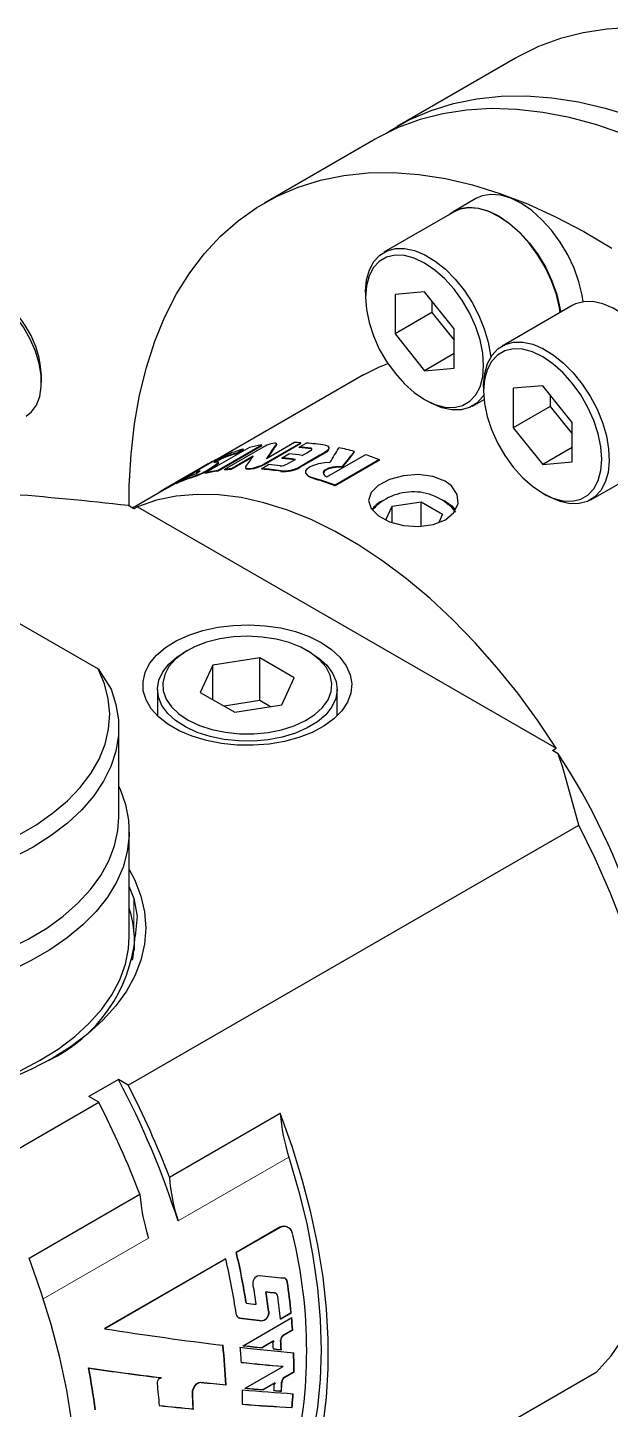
# Model space of a CAD drawing. Header units: millimetres. Extents: x 9.1 to 20.5, y 2.2 to 17.5.
# Drawn here: x 17.459 to 18.854, y 14.155 to 17.463 of the extents above; entities that cross this region are included whole.
import ezdxf

# ---------------------------------------------------------------- set-up
doc = ezdxf.new("R2010")
doc.units = ezdxf.units.MM
doc.linetypes.add('PHANTOM', pattern=[1.27, 0.635, -0.127, 0.127, -0.127, 0.127, -0.127])

msp = doc.modelspace()

# ---------------------------------------------------------------- linework, layer by layer
at = {"color": 7, "linetype": 'Continuous', "lineweight": 25}
for p, q in [((18.6265, 17.3901), (18.3437, 17.2268)), ((18.2907, 17.1962), (18.0255, 17.0431)), ((18.5319, 17.0539), (18.4788, 17.0233)), ((18.4795, 17.0222), (18.3115, 16.9253)), ((18.2675, 16.828), (18.2675, 16.8178)), ((18.4089, 16.8304), (18.3382, 16.8241)), ((18.3382, 16.8241), (18.3382, 16.7298)), ((18.4796, 16.7424), (18.4089, 16.8304)), ((18.4266, 16.8084), (18.4266, 16.7808)), ((18.4266, 16.7808), (18.3382, 16.7298)), ((18.4266, 16.7808), (18.4796, 16.7148)), ((18.7623, 16.7977), (18.5944, 16.7007)), ((18.4796, 16.6482), (18.4796, 16.7424)), ((18.3382, 16.7298), (18.4089, 16.6418)), ((18.4796, 16.6827), (18.4089, 16.6418)), ((18.4089, 16.6418), (18.4796, 16.6482)), ((17.4919, 16.6133), (17.4919, 16.6297)), ((18.263, 16.6317), (17.9079, 16.4268)), ((18.5506, 16.5834), (18.5479, 16.5793)), ((18.5504, 16.6034), (18.5504, 16.5932)), ((18.6918, 16.6059), (18.6211, 16.5996)), ((18.6211, 16.5996), (18.6211, 16.5053)), ((18.7625, 16.5179), (18.6918, 16.6059)), ((18.7095, 16.5839), (18.7095, 16.5563)), ((18.4089, 16.5728), (18.4177, 16.5677)), ((18.524, 16.5572), (18.5514, 16.573)), ((18.7095, 16.5563), (18.6211, 16.5053)), ((18.7095, 16.5563), (18.7625, 16.4903)), ((18.7625, 16.4236), (18.7625, 16.5179)), ((18.6211, 16.5053), (18.6918, 16.4173)), ((17.9903, 16.4582), (17.8842, 16.3969)), ((17.913, 16.4028), (18.0191, 16.464)), ((17.9136, 16.4014), (18.0197, 16.4626)), ((18.0244, 16.4595), (17.9305, 16.4053)), ((17.9587, 16.4447), (17.9751, 16.4542)), ((17.9593, 16.4433), (17.9587, 16.4447)), ((17.9593, 16.4433), (17.9758, 16.4528)), ((17.9758, 16.4528), (17.9751, 16.4542)), ((18.0197, 16.4626), (18.0191, 16.464)), ((18.0249, 16.4185), (18.1128, 16.4693)), ((18.0253, 16.4172), (18.1132, 16.4679)), ((18.0975, 16.4697), (18.0304, 16.431)), ((18.0544, 16.468), (18.0543, 16.4683)), ((18.0548, 16.4669), (18.0546, 16.4674)), ((18.1088, 16.4591), (18.1253, 16.4686)), ((18.1092, 16.4577), (18.1088, 16.4591)), ((18.1132, 16.4679), (18.1128, 16.4693)), ((18.241, 16.447), (18.2408, 16.4483)), ((18.7625, 16.4581), (18.6918, 16.4173)), ((17.891, 16.4187), (17.7849, 16.3575)), ((17.9031, 16.4254), (17.7971, 16.3642)), ((17.9055, 16.4224), (17.9057, 16.4219)), ((17.9157, 16.4233), (17.9147, 16.4233)), ((17.945, 16.4068), (17.999, 16.4379)), ((17.9456, 16.4054), (17.9968, 16.435)), ((18.0192, 16.4073), (18.0356, 16.4168)), ((18.068, 16.4329), (18.0844, 16.4424)), ((18.0684, 16.4315), (18.068, 16.4329)), ((18.0795, 16.4179), (18.0996, 16.4295)), ((18.1753, 16.3876), (18.267, 16.4405)), ((18.3011, 16.4288), (18.195, 16.3675)), ((18.3013, 16.4274), (18.1952, 16.3662)), ((18.2113, 16.41), (18.2111, 16.4114)), ((18.3013, 16.4274), (18.3011, 16.4288)), ((18.6918, 16.4173), (18.7625, 16.4236)), ((18.8069, 16.3327), (18.9748, 16.4296)), ((17.8304, 16.3821), (17.814, 16.3726)), ((17.8616, 16.3997), (17.8333, 16.3834)), ((17.8714, 16.4018), (17.8719, 16.4017)), ((17.8848, 16.3956), (17.8842, 16.3969)), ((17.9136, 16.4014), (17.913, 16.4028)), ((17.931, 16.4039), (17.9305, 16.4053)), ((17.9456, 16.4054), (17.945, 16.4068)), ((18.0196, 16.406), (18.0192, 16.4073)), ((17.7857, 16.3562), (17.7103, 16.3127)), ((17.7735, 16.3492), (17.7729, 16.3503)), ((17.7978, 16.3629), (17.7971, 16.3642)), ((17.8141, 16.3723), (17.7978, 16.3629)), ((17.8147, 16.3713), (17.814, 16.3726)), ((18.1952, 16.3662), (18.195, 16.3675)), ((18.6918, 16.3483), (18.7006, 16.3432)), ((17.7135, 16.3109), (17.7, 16.3187)), ((17.7223, 16.316), (17.7135, 16.3109)), ((17.7223, 16.316), (18.7243, 15.7376)), ((18.3082, 16.3305), (18.3064, 16.3295)), ((18.3164, 16.2848), (18.3314, 16.3171)), ((18.3314, 16.3171), (18.4011, 16.3279)), ((18.3314, 16.2785), (18.3314, 16.3171)), ((18.4011, 16.3279), (18.4521, 16.2984)), ((18.4011, 16.2695), (18.4011, 16.3279)), ((18.4584, 16.3295), (18.4567, 16.3305)), ((18.4521, 16.2984), (18.4429, 16.2787)), ((17.241, 16.1511), (17.6281, 15.9276)), ((17.8415, 15.9717), (17.8326, 15.9666)), ((18.0148, 15.954), (17.9023, 15.9366)), ((18.0972, 15.9064), (18.0148, 15.954)), ((18.0148, 15.8519), (18.0148, 15.954)), ((18.1367, 15.9666), (18.1279, 15.9717)), ((17.6281, 15.9276), (17.6585, 15.8794)), ((17.9023, 15.9366), (17.8721, 15.8716)), ((17.9023, 15.8542), (17.9023, 15.9366)), ((18.067, 15.8415), (18.0972, 15.9064)), ((17.7697, 15.8788), (17.7697, 15.8154)), ((17.8721, 15.8716), (17.9545, 15.8241)), ((18.0148, 15.8519), (17.9292, 15.8387)), ((18.0401, 15.8373), (18.0148, 15.8519)), ((18.1997, 15.8154), (18.1997, 15.8788)), ((17.9545, 15.8241), (18.067, 15.8415)), ((17.677, 15.5727), (17.677, 15.7871)), ((18.7155, 15.7325), (18.7243, 15.7376)), ((18.729, 15.7247), (18.7155, 15.7325)), ((17.6998, 14.9309), (18.7781, 15.5534)), ((17.702, 15.2869), (17.702, 15.5374)), ((17.702, 15.4062), (17.7131, 15.3784)), ((17.7145, 15.2546), (17.7145, 15.2767)), ((17.6764, 14.9444), (17.6057, 14.9036)), ((17.6998, 14.9309), (17.6764, 14.9444)), ((17.3821, 14.7475), (17.6291, 14.8901)), ((17.6291, 14.8901), (17.6057, 14.9036)), ((17.7982, 14.7108), (18.0634, 14.8639)), ((17.4623, 14.5169), (17.7275, 14.67)), ((18.0627, 14.5909), (17.9582, 14.5306)), ((18.0635, 14.5905), (17.959, 14.5301)), ((18.0819, 14.5908), (18.0812, 14.5913)), ((17.9582, 14.5306), (17.959, 14.5301)), ((17.9323, 14.5156), (17.6427, 14.3484)), ((17.933, 14.5151), (17.6434, 14.348)), ((17.9323, 14.5156), (17.933, 14.5151)), ((18.0289, 14.4363), (18.0296, 14.4359)), ((18.0492, 14.4344), (18.0522, 14.4334)), ((18.053, 14.433), (18.0523, 14.4335)), ((17.9818, 14.4099), (17.9825, 14.4095)), ((17.9652, 14.374), (17.9625, 14.375)), ((17.9745, 14.3073), (18.0911, 14.3746)), ((18.0641, 14.3718), (18.0894, 14.3864)), ((18.0642, 14.371), (18.0901, 14.386)), ((18.0894, 14.3864), (18.0901, 14.386)), ((17.6427, 14.3484), (17.6434, 14.348)), ((18.0928, 14.3451), (18.0707, 14.3323)), ((18.0935, 14.3447), (18.0714, 14.3319)), ((18.0928, 14.3451), (18.0935, 14.3447)), ((18.0476, 14.319), (18.0193, 14.3027)), ((18.0193, 14.3027), (18.0201, 14.3023)), ((18.0483, 14.3186), (18.0201, 14.3023)), ((18.0476, 14.319), (18.0483, 14.3186)), ((18.0655, 14.2979), (18.0662, 14.2975)), ((17.6046, 14.254), (17.6054, 14.2536)), ((18.8198, 14.2433), (17.7415, 13.6208)), ((17.7784, 14.2307), (17.7791, 14.2303)), ((17.9798, 14.2054), (18.0703, 14.2576)), ((18.0696, 14.258), (18.0703, 14.2576)), ((18.0958, 14.2446), (18.0737, 14.2318)), ((18.0965, 14.2442), (18.0744, 14.2314)), ((18.0958, 14.2446), (18.0965, 14.2442)), ((17.9332, 14.2138), (17.9339, 14.2134)), ((18.0505, 14.2185), (18.0223, 14.2022)), ((18.0223, 14.2022), (18.023, 14.2017)), ((18.0512, 14.2181), (18.023, 14.2017)), ((18.0505, 14.2185), (18.0512, 14.2181)), ((18.066, 14.1988), (18.0667, 14.1984)), ((17.855, 14.1561), (17.8557, 14.1557)), ((18.0914, 14.1595), (18.0921, 14.1591))]:
    msp.add_line(p, q, dxfattribs=at)
at = {"color": 8, "linetype": 'PHANTOM', "lineweight": 18}
for p, q in [((18.0543, 16.4662), (18.0548, 16.4648)), ((18.1371, 16.455), (18.1367, 16.4564)), ((18.17, 16.4444), (18.1697, 16.4457)), ((17.9299, 16.4353), (17.9306, 16.4339)), ((18.0253, 16.4172), (18.0249, 16.4185)), ((18.1115, 16.4106), (18.1112, 16.412)), ((17.8466, 16.3843), (17.8459, 16.3856)), ((17.8644, 16.3984), (17.8637, 16.3998)), ((18.0653, 16.4008), (18.0649, 16.4022)), ((18.1403, 16.3855), (18.1406, 16.3842)), ((17.7131, 15.303), (17.7131, 15.3784)), ((17.819, 14.6059), (18.0841, 14.759)), ((18.0627, 14.5909), (18.0635, 14.5905)), ((17.4965, 14.4197), (17.7483, 14.5651)), ((18.08, 14.4604), (18.0808, 14.46)), ((18.0492, 14.4344), (18.0499, 14.434)), ((17.9652, 14.374), (17.9659, 14.3735)), ((18.0195, 14.3672), (18.0202, 14.3668)), ((18.0354, 14.3897), (18.0361, 14.3893)), ((18.0707, 14.3323), (18.0714, 14.3319)), ((18.0643, 14.32), (18.065, 14.3196)), ((18.0737, 14.2318), (18.0744, 14.2314)), ((17.8534, 14.1935), (17.8541, 14.1931)), ((17.8732, 14.2199), (17.8739, 14.2195)), ((18.0666, 14.2199), (18.0673, 14.2195))]:
    msp.add_line(p, q, dxfattribs=at)
at = {"color": 7, "linetype": 'Continuous', "lineweight": 25, "flags": 128}
for points in [[(18.9046, 17.4632), (18.8456, 17.4598), (18.7887, 17.451), (18.734, 17.437), (18.6819, 17.4178), (18.6324, 17.3935), (18.6265, 17.3901)], [(18.3176, 17.2107), (18.326, 17.2161), (18.374, 17.243), (18.4248, 17.2648), (18.4782, 17.2814), (18.534, 17.2928), (18.592, 17.2989), (18.652, 17.2997), (18.7138, 17.2952), (18.7771, 17.2854), (18.8416, 17.2703), (18.9073, 17.2501)], [(18.8874, 17.2074), (18.8213, 17.2302), (18.7562, 17.2479), (18.6922, 17.2603), (18.6297, 17.2675), (18.5687, 17.2693), (18.5097, 17.2659), (18.4528, 17.2571), (18.3981, 17.2431), (18.346, 17.2239), (18.2966, 17.1996), (18.2907, 17.1962)], [(17.7019, 16.3176), (17.7023, 16.3663), (17.7064, 16.4416), (17.7146, 16.5142), (17.7269, 16.5836), (17.7432, 16.6497), (17.7634, 16.7122), (17.7875, 16.771), (17.8155, 16.8257), (17.8471, 16.8762), (17.8822, 16.9223), (17.9208, 16.9638), (17.9627, 17.0005), (18.0078, 17.0324), (18.0558, 17.0593), (18.1066, 17.0811), (18.16, 17.0977), (18.2158, 17.1091), (18.2738, 17.1152), (18.3338, 17.116), (18.3956, 17.1115), (18.4589, 17.1017), (18.5234, 17.0866), (18.5891, 17.0664), (18.6555, 17.041), (18.7225, 17.0106), (18.7898, 16.9753), (18.8572, 16.9353)], [(18.7884, 16.8067), (18.7861, 16.8227), (18.7784, 16.8548), (18.7669, 16.8873), (18.7519, 16.9192), (18.7337, 16.9498), (18.7128, 16.9781), (18.69, 17.0034), (18.6657, 17.025), (18.6406, 17.0422), (18.6155, 17.0547), (18.5911, 17.0619), (18.5679, 17.0639), (18.5468, 17.0604), (18.5319, 17.0539)], [(18.4679, 17.0155), (18.4751, 17.021), (18.4937, 17.0298), (18.5149, 17.0332), (18.538, 17.0313), (18.5625, 17.024), (18.5876, 17.0116), (18.6126, 16.9944), (18.6369, 16.9728), (18.6598, 16.9475), (18.6806, 16.9192), (18.6988, 16.8886), (18.7139, 16.8567), (18.7254, 16.8242), (18.733, 16.7921), (18.7347, 16.7817)], [(18.7339, 16.7813), (18.7322, 16.7924), (18.7246, 16.8243), (18.7131, 16.8566), (18.6981, 16.8884), (18.68, 16.9188), (18.6593, 16.9469), (18.6366, 16.9721), (18.6124, 16.9935), (18.5875, 17.0106), (18.5626, 17.023), (18.5383, 17.0302), (18.5153, 17.0321), (18.4943, 17.0286), (18.4795, 17.0222)], [(18.2675, 16.828), (18.2676, 16.8327), (18.2703, 16.8596), (18.277, 16.8833), (18.2876, 16.9031), (18.3018, 16.9185), (18.3191, 16.929), (18.3391, 16.9345), (18.3612, 16.9346), (18.3849, 16.9295), (18.4095, 16.9192), (18.4343, 16.9041), (18.4587, 16.8846), (18.4819, 16.8611), (18.5034, 16.8344), (18.5225, 16.8051), (18.5388, 16.7741), (18.5518, 16.7422), (18.5612, 16.7102), (18.5666, 16.6791), (18.5672, 16.6735)], [(18.5314, 16.5838), (18.5418, 16.6035), (18.5482, 16.6274), (18.5504, 16.6545), (18.5482, 16.6841), (18.5418, 16.7153), (18.5314, 16.7471), (18.5173, 16.7785), (18.4998, 16.8087), (18.4796, 16.8367), (18.4573, 16.8617), (18.4335, 16.8828), (18.4089, 16.8994), (18.3844, 16.9111), (18.3606, 16.9175), (18.3382, 16.9184), (18.318, 16.9137), (18.3006, 16.9036), (18.2865, 16.8885), (18.276, 16.8687), (18.2697, 16.8449), (18.2675, 16.8178), (18.2697, 16.7882), (18.276, 16.757), (18.2865, 16.7252), (18.3006, 16.6937), (18.318, 16.6635), (18.3382, 16.6355), (18.3606, 16.6106), (18.3844, 16.5895), (18.4089, 16.5728), (18.4335, 16.5611), (18.4573, 16.5547), (18.4796, 16.5539), (18.4998, 16.5585), (18.5173, 16.5686), (18.5314, 16.5838)], [(17.4557, 16.5332), (17.4686, 16.5434), (17.4802, 16.5594), (17.4879, 16.5798), (17.4916, 16.6037), (17.4911, 16.6303), (17.4863, 16.6589), (17.4776, 16.6883), (17.4651, 16.7176), (17.4494, 16.7457), (17.4308, 16.7718), (17.4101, 16.795), (17.388, 16.8143), (17.3653, 16.8293), (17.3426, 16.8394), (17.3208, 16.8441), (17.3006, 16.8435), (17.2827, 16.8374), (17.2807, 16.8363)], [(18.9987, 16.4518), (19.0093, 16.4716), (19.016, 16.4953), (19.0188, 16.5222), (19.0174, 16.5516), (19.012, 16.5827), (19.0026, 16.6146), (18.9896, 16.6465), (18.9733, 16.6775), (18.9542, 16.7068), (18.9327, 16.7336), (18.9094, 16.757), (18.8851, 16.7766), (18.8603, 16.7917), (18.8357, 16.8019), (18.812, 16.8071), (18.7899, 16.8069), (18.7699, 16.8015), (18.7623, 16.7977)], [(18.5504, 16.6034), (18.5504, 16.6082), (18.5531, 16.6351), (18.5599, 16.6588), (18.5705, 16.6786), (18.5846, 16.694), (18.6019, 16.7045), (18.6219, 16.71), (18.6441, 16.7101), (18.6678, 16.705), (18.6923, 16.6947), (18.7171, 16.6796), (18.7415, 16.6601), (18.7647, 16.6366), (18.7862, 16.6099), (18.8054, 16.5806), (18.8217, 16.5496), (18.8347, 16.5177), (18.844, 16.4857), (18.8494, 16.4546), (18.8508, 16.4252), (18.8481, 16.3983), (18.8413, 16.3746), (18.8307, 16.3548), (18.8307, 16.3548)], [(18.8142, 16.3592), (18.8247, 16.379), (18.831, 16.4028), (18.8332, 16.43), (18.831, 16.4596), (18.8247, 16.4907), (18.8142, 16.5226), (18.8001, 16.554), (18.7827, 16.5842), (18.7625, 16.6122), (18.7401, 16.6371), (18.7163, 16.6583), (18.6918, 16.6749), (18.6672, 16.6866), (18.6434, 16.693), (18.6211, 16.6939), (18.6009, 16.6892), (18.5834, 16.6791), (18.5693, 16.664), (18.5589, 16.6442), (18.5525, 16.6204), (18.5504, 16.5932), (18.5525, 16.5636), (18.5589, 16.5325), (18.5693, 16.5007), (18.5834, 16.4692), (18.6009, 16.439), (18.6211, 16.411), (18.6434, 16.3861), (18.6672, 16.365), (18.6918, 16.3483), (18.7163, 16.3366), (18.7401, 16.3302), (18.7625, 16.3294), (18.7827, 16.334), (18.8001, 16.3441), (18.8142, 16.3592)], [(18.263, 16.6317), (18.2999, 16.6504), (18.3211, 16.6588)], [(18.5479, 16.5793), (18.5338, 16.564), (18.5165, 16.5534), (18.4965, 16.548), (18.4743, 16.5478), (18.4506, 16.5529), (18.426, 16.5632), (18.4177, 16.5677)], [(18.0543, 16.4662), (18.0547, 16.4678), (18.0541, 16.4682)], [(18.0548, 16.4648), (18.0552, 16.4664), (18.0546, 16.4668)], [(18.1697, 16.4457), (18.1585, 16.4393), (18.1348, 16.4256), (18.1112, 16.412)], [(18.17, 16.4444), (18.1588, 16.4379), (18.1352, 16.4243), (18.1115, 16.4106)], [(18.1161, 16.439), (18.1217, 16.4422), (18.1273, 16.4455), (18.1362, 16.4506)], [(18.1362, 16.4506), (18.138, 16.4519), (18.1391, 16.4535), (18.139, 16.4553), (18.1379, 16.4561), (18.1367, 16.4564)], [(18.1394, 16.4534), (18.1394, 16.454), (18.1383, 16.4547), (18.1371, 16.455)], [(18.171, 16.4634), (18.1769, 16.4615), (18.1797, 16.4581), (18.1788, 16.4537), (18.1745, 16.449), (18.1697, 16.4457)], [(18.1801, 16.4568), (18.1801, 16.4568), (18.1792, 16.4523), (18.1748, 16.4477), (18.17, 16.4444)], [(17.9057, 16.4219), (17.9052, 16.422), (17.9057, 16.4224)], [(17.9808, 16.4123), (17.9803, 16.41), (17.9821, 16.4084), (17.9869, 16.4076), (17.9929, 16.4079), (18.0003, 16.4093), (18.0103, 16.4122), (18.0199, 16.416), (18.0249, 16.4185)], [(17.9809, 16.4094), (17.9807, 16.4086), (17.9826, 16.407), (17.9874, 16.4062), (17.9934, 16.4065), (18.0008, 16.4079), (18.0107, 16.4108), (18.0203, 16.4146), (18.0253, 16.4172)], [(18.1403, 16.3855), (18.1312, 16.3895), (18.1247, 16.3968), (18.1246, 16.4024), (18.1276, 16.4069), (18.1338, 16.4113), (18.1441, 16.416), (18.1562, 16.4196), (18.1698, 16.422), (18.1825, 16.4226)], [(18.2111, 16.4114), (18.201, 16.4121), (18.1898, 16.411), (18.1789, 16.4082), (18.1731, 16.4056), (18.1689, 16.4026), (18.1665, 16.3989), (18.1668, 16.3938), (18.171, 16.3895), (18.1753, 16.3876)], [(18.2113, 16.41), (18.2013, 16.4107), (18.1902, 16.4096), (18.1792, 16.4068), (18.1734, 16.4043), (18.1691, 16.4013), (18.1668, 16.3975), (18.167, 16.3941)], [(17.862, 16.3998), (17.862, 16.3993), (17.8637, 16.3998)], [(17.8627, 16.3984), (17.8627, 16.398), (17.8644, 16.3984)], [(18.1406, 16.3842), (18.1314, 16.3881), (18.125, 16.3955), (18.125, 16.3965)], [(18.4584, 16.3769), (18.4291, 16.3884), (18.3945, 16.393), (18.3585, 16.3904), (18.3251, 16.3814), (18.2983, 16.3673), (18.2809, 16.3499), (18.2749, 16.3308), (18.281, 16.3116), (18.2985, 16.2941), (18.3254, 16.2802), (18.3586, 16.2712), (18.3946, 16.2687), (18.4293, 16.2733), (18.4587, 16.2849), (18.4794, 16.3023), (18.4893, 16.3235), (18.4872, 16.3457), (18.4732, 16.366), (18.4584, 16.3769)], [(18.7243, 15.7376), (18.6794, 15.8048), (18.6319, 15.8695), (18.5822, 15.9314), (18.5304, 15.99), (18.477, 16.045), (18.4221, 16.0962), (18.3661, 16.1433), (18.3093, 16.1859), (18.252, 16.2239), (18.1946, 16.2571), (18.1373, 16.2852), (18.0806, 16.3081), (18.0246, 16.3257), (17.9697, 16.3379), (17.9162, 16.3445), (17.8645, 16.3457), (17.8147, 16.3413), (17.7672, 16.3314), (17.7223, 16.316)], [(18.8307, 16.3548), (18.8166, 16.3394), (18.7993, 16.3289), (18.7793, 16.3235), (18.7572, 16.3233), (18.7335, 16.3284), (18.7089, 16.3387), (18.7006, 16.3432)], [(18.4584, 16.3295), (18.4739, 16.3182), (18.4824, 16.3084)], [(18.1614, 15.9911), (18.1864, 15.9743), (18.2065, 15.9555), (18.2215, 15.9352), (18.231, 15.9138), (18.2346, 15.8918), (18.2324, 15.8697), (18.2244, 15.8481), (18.2108, 15.8275), (18.1919, 15.8083), (18.1681, 15.791), (18.14, 15.7759), (18.1083, 15.7636), (18.0737, 15.7542), (18.037, 15.7479), (17.999, 15.7449), (17.9608, 15.7454), (17.9231, 15.7492), (17.8868, 15.7562), (17.8528, 15.7664), (17.8219, 15.7795), (17.7949, 15.7951), (17.7723, 15.8129), (17.7546, 15.8325), (17.7424, 15.8535), (17.7358, 15.8752), (17.7351, 15.8973), (17.7402, 15.9192), (17.751, 15.9404), (17.7674, 15.9604), (17.7888, 15.9787), (17.8148, 15.9949), (17.8448, 16.0086), (17.878, 16.0196), (17.9138, 16.0274), (17.9512, 16.0321), (17.9895, 16.0333), (18.0276, 16.0312), (18.0646, 16.0258), (18.0999, 16.0171), (18.1324, 16.0055), (18.1614, 15.9911)], [(17.9323, 15.7761), (17.9661, 15.7726), (18.0004, 15.7725), (18.0343, 15.7757), (18.0668, 15.7822), (18.0969, 15.7917), (18.1237, 15.8041), (18.1466, 15.8188), (18.1648, 15.8357), (18.1779, 15.854), (18.1853, 15.8734), (18.187, 15.8932), (18.1829, 15.9128), (18.1731, 15.9318), (18.1578, 15.9496), (18.1376, 15.9656), (18.113, 15.9795), (18.0847, 15.9907), (18.0535, 15.999), (18.0203, 16.0041), (17.9861, 16.0059), (17.9519, 16.0044), (17.9186, 15.9995), (17.8872, 15.9915), (17.8586, 15.9805), (17.8336, 15.9669), (17.813, 15.951), (17.7973, 15.9334), (17.787, 15.9145), (17.7824, 15.8948), (17.7836, 15.875), (17.7906, 15.8556), (17.8032, 15.8371), (17.821, 15.8202), (17.8435, 15.8052), (17.8701, 15.7926), (17.9, 15.7828), (17.9323, 15.7761)], [(18.1367, 15.9666), (18.1561, 15.9537), (18.1751, 15.9364), (18.189, 15.9175), (18.1972, 15.8976), (18.1996, 15.8771), (18.1962, 15.8567), (18.187, 15.8369), (18.1723, 15.8182), (18.1525, 15.8012), (18.1281, 15.7864), (18.0998, 15.774), (18.0683, 15.7645), (18.0346, 15.7581), (17.9995, 15.755), (17.964, 15.7553), (17.929, 15.7589), (17.8956, 15.7659), (17.8646, 15.7759), (17.8369, 15.7887), (17.8132, 15.8039), (17.7942, 15.8213), (17.7804, 15.8401), (17.7721, 15.8601), (17.7697, 15.8805), (17.7731, 15.9009), (17.7823, 15.9207), (17.797, 15.9394), (17.8168, 15.9564), (17.8326, 15.9666)], [(16.7867, 15.4418), (16.848, 15.4332), (16.9104, 15.428), (16.9734, 15.4261), (17.0364, 15.4276), (17.099, 15.4324), (17.1604, 15.4407), (17.2203, 15.4521), (17.2781, 15.4667), (17.3332, 15.4844), (17.3853, 15.5049), (17.4339, 15.5282), (17.4785, 15.5539), (17.5188, 15.582), (17.5543, 15.612), (17.5849, 15.6439), (17.6103, 15.6772), (17.6301, 15.7118), (17.6443, 15.7473), (17.6528, 15.7834), (17.6554, 15.8198), (17.6521, 15.8561), (17.643, 15.8922), (17.6281, 15.9276)], [(17.6585, 15.8794), (17.6704, 15.8427), (17.6763, 15.8056), (17.6763, 15.7683), (17.6703, 15.7311), (17.6584, 15.6944), (17.6407, 15.6586), (17.6174, 15.6238), (17.5885, 15.5904), (17.5545, 15.5587), (17.5156, 15.5289), (17.472, 15.5013), (17.4243, 15.4762), (17.3727, 15.4537), (17.3177, 15.434), (17.2599, 15.4174), (17.1996, 15.4039), (17.1375, 15.3937), (17.0739, 15.3868), (17.0096, 15.3834), (16.9449, 15.3834), (16.8806, 15.3868), (16.8171, 15.3936)], [(18.7781, 15.5534), (18.7402, 15.6915), (18.729, 15.7247)], [(17.677, 15.6463), (17.6801, 15.6396), (17.6931, 15.6028), (17.7004, 15.5655), (17.7019, 15.528), (17.6975, 15.4905), (17.6873, 15.4534), (17.6714, 15.417), (17.6499, 15.3815), (17.623, 15.3473), (17.5909, 15.3147), (17.5539, 15.2838), (17.5122, 15.255), (17.4662, 15.2284), (17.4162, 15.2044)], [(17.4126, 15.2564), (17.4606, 15.2805), (17.5046, 15.3071), (17.5443, 15.3359), (17.5792, 15.3667), (17.6092, 15.3992), (17.6339, 15.4331), (17.6532, 15.4681), (17.6669, 15.5041), (17.6748, 15.5405), (17.677, 15.5727)], [(18.8198, 14.2433), (18.8552, 14.2834), (18.8868, 14.3284), (18.9145, 14.378), (18.9382, 14.4321), (18.9576, 14.4903), (18.9729, 14.5523), (18.9837, 14.618), (18.9902, 14.6868), (18.9923, 14.7586), (18.9899, 14.8329), (18.9831, 14.9094), (18.972, 14.9877), (18.9565, 15.0675), (18.9367, 15.1482), (18.9128, 15.2296), (18.8848, 15.3112), (18.8529, 15.3927), (18.8173, 15.4735), (18.7781, 15.5534)], [(17.702, 15.4476), (17.7156, 15.4216), (17.73, 15.384), (17.7388, 15.3458), (17.7417, 15.3073), (17.7388, 15.2689), (17.73, 15.2307), (17.7156, 15.1931), (17.6956, 15.1564), (17.67, 15.1208), (17.6392, 15.0866), (17.6034, 15.0542), (17.5628, 15.0236), (17.5177, 14.9952), (17.4685, 14.9692), (17.4156, 14.9458)], [(17.7131, 15.3784), (17.7209, 15.336), (17.7167, 15.2879)], [(17.4394, 14.9645), (17.4877, 14.9898), (17.5319, 15.0175), (17.5716, 15.0474), (17.6065, 15.0792), (17.6362, 15.1127), (17.6607, 15.1476), (17.6796, 15.1836), (17.6928, 15.2205), (17.7003, 15.2579), (17.702, 15.2869)], [(18.0634, 13.8432), (18.0917, 13.89), (18.1162, 13.941), (18.1369, 13.9961), (18.1535, 14.055), (18.166, 14.1174), (18.1744, 14.183), (18.1786, 14.2515), (18.1786, 14.3226), (18.1744, 14.3959), (18.166, 14.4712), (18.1535, 14.5481), (18.1369, 14.6261), (18.1162, 14.705), (18.0917, 14.7844), (18.0634, 14.8639)], [(18.0841, 14.759), (18.1075, 14.6791), (18.1268, 14.5999), (18.1419, 14.5216), (18.1527, 14.4448), (18.1593, 14.3698), (18.1614, 14.2969), (18.1593, 14.2266), (18.1527, 14.1591), (18.1419, 14.0948), (18.1268, 14.034), (18.1075, 13.977), (18.0841, 13.9241)], [(17.4623, 13.4962), (17.4907, 13.543), (17.5152, 13.594), (17.5358, 13.6491), (17.5524, 13.708), (17.565, 13.7704), (17.5734, 13.836), (17.5776, 13.9045), (17.5776, 13.9756), (17.5734, 14.049), (17.565, 14.1242), (17.5524, 14.2011), (17.5358, 14.2791), (17.5152, 14.358), (17.4907, 14.4374), (17.4623, 14.5169)], [(17.9988, 14.4524), (17.9986, 14.4578), (17.9997, 14.4634), (18.0021, 14.4685), (18.0055, 14.4724), (18.0093, 14.4748), (18.0135, 14.4754)], [(18.0354, 14.3897), (18.0353, 14.3845), (18.0339, 14.3791), (18.0313, 14.3742), (18.0279, 14.3703), (18.024, 14.3679), (18.0202, 14.3671), (18.0195, 14.3672)], [(18.0361, 14.3893), (18.036, 14.3841), (18.0346, 14.3787), (18.032, 14.3738), (18.0286, 14.3699), (18.0247, 14.3675), (18.0209, 14.3667), (18.0202, 14.3668)], [(17.7695, 14.2169), (17.7696, 14.22), (17.7705, 14.2232), (17.772, 14.2261), (17.7741, 14.2284), (17.7764, 14.2299), (17.7787, 14.2304), (17.7791, 14.2303)], [(17.8534, 14.1935), (17.8538, 14.1994), (17.8558, 14.2057), (17.859, 14.2114), (17.8632, 14.216), (17.8678, 14.219), (17.8724, 14.22), (17.8732, 14.2199)], [(17.8541, 14.1931), (17.8545, 14.199), (17.8565, 14.2052), (17.8597, 14.211), (17.8639, 14.2156), (17.8685, 14.2186), (17.8731, 14.2196), (17.8739, 14.2195)]]:
    msp.add_lwpolyline(points, dxfattribs=at)
at = {"color": 7, "linetype": 'Continuous', "lineweight": 25}
for centre, radius, start, end in [((17.2568, 16.6205), 0.2353, 2.2334, 57.7612), ((18.0621, 16.08), 0.3791, 105.8309, 110.406), ((18.0626, 16.0791), 0.3786, 105.8309, 110.406), ((18.0782, 16.0906), 0.3779, 105.8262, 111.4887), ((18.0846, 16.0661), 0.4033, 99.3468, 103.5274), ((18.0561, 16.4095), 0.0592, 92.6825, 122.4302), ((18.5805, 16.0841), 0.6503, 144.015, 147.7631), ((18.5631, 16.0943), 0.629, 143.9094, 147.5062), ((18.0909, 15.9776), 0.4921, 87.4542, 89.2345), ((18.072, 15.9286), 0.5317, 83.007, 86.0332), ((18.0725, 15.928), 0.5309, 83.007, 86.0332), ((18.0877, 15.929), 0.5408, 81.1399, 86.0145), ((19.6236, 15.5829), 1.6678, 148.3769, 149.7716), ((18.0691, 15.8264), 0.6452, 74.5719, 77.9874), ((20.7428, 14.4096), 3.2275, 140.8261, 141.6678), ((20.7452, 14.4039), 3.2319, 140.7901, 141.6308), ((17.7912, 16.575), 0.1972, 286.1208, 309.3113), ((17.7917, 16.574), 0.1975, 286.1457, 309.2913), ((18.1456, 15.9685), 0.5166, 113.4883, 123.316), ((18.0726, 16.1042), 0.3632, 117.8063, 119.9971), ((17.9249, 16.3259), 0.0979, 96.0224, 101.3229), ((17.9797, 16.3108), 0.1341, 111.7995, 123.3249), ((17.9821, 16.3058), 0.1381, 111.8987, 122.4728), ((18.4841, 16.0748), 0.606, 143.1861, 146.1591), ((17.9988, 15.8856), 0.5325, 83.0095, 86.0307), ((18.0645, 16.4459), 0.0317, 268.3477, 298.2126), ((18.0724, 16.4811), 0.0792, 264.592, 299.3039), ((18.0727, 16.4796), 0.0792, 264.6024, 299.3219), ((18.0265, 15.8956), 0.5389, 82.2015, 85.5892), ((18.027, 15.895), 0.5381, 82.2015, 85.5892), ((18.043, 15.9051), 0.5389, 82.2015, 85.5892), ((18.0409, 15.7313), 0.7444, 69.5455, 72.3236), ((17.9694, 16.0367), 0.37, 109.4871, 114.8351), ((17.9699, 16.0359), 0.3695, 109.4871, 114.8351), ((17.9853, 16.0475), 0.3687, 110.9781, 114.8406), ((17.8235, 16.4704), 0.0841, 290.7882, 304.9199), ((17.896, 16.2926), 0.1119, 102.7511, 106.7995), ((17.8903, 16.3142), 0.0881, 103.6628, 107.0748), ((17.9785, 16.0048), 0.4033, 99.3468, 103.5274), ((17.979, 16.004), 0.4027, 99.3468, 103.5274), ((17.9829, 15.9758), 0.4327, 95.0184, 96.9584), ((17.9833, 15.975), 0.4321, 95.0184, 96.9584), ((17.9814, 15.866), 0.5426, 81.1481, 86.0064), ((17.9819, 15.8654), 0.5419, 81.1481, 86.0064), ((17.9394, 15.6828), 0.7309, 69.5285, 74.0407), ((17.9399, 15.6824), 0.7299, 69.5285, 74.0407), ((16.7909, 8.3808), 7.9898, 83.46627, 85.60344), ((17.9665, 16.043), 0.3631, 117.8062, 122.213), ((17.967, 16.0421), 0.3627, 117.8063, 119.9971), ((18.3817, 16.2196), 0.1321, 39.3532, 138.1272), ((18.3422, 16.2646), 0.0741, 118.8864, 143.4656), ((17.3815, 14.8401), 1.6119, 2.0948, 33.2845), ((17.4646, 15.2768), 0.2499, 349.3357, 18.1791), ((17.351, 15.3218), 0.3672, 295.4524, 354.7046), ((15.8577, 13.9793), 2.0589, 17.7195, 27.9543), ((15.802, 13.9503), 2.1361, 20.8552, 27.3263), ((15.7313, 13.9095), 2.1361, 20.8552, 27.3263), ((18.5165, 14.8991), 0.4545, 184.4453, 197.9564), ((18.2514, 14.746), 0.4545, 184.4453, 197.9564), ((18.1806, 14.7052), 0.4545, 184.4453, 197.9564), ((18.0719, 14.5781), 0.0157, 54.5344, 125.5947), ((18.0726, 14.5717), 0.0209, 3.9659, 116.0271), ((16.9583, 14.2953), 1.1686, 346.2495, 13.7505), ((16.3773, 14.1593), 1.6239, 8.8771, 13.2152), ((16.3771, 14.1589), 1.6248, 8.8705, 13.2055), ((16.3603, 14.1459), 1.6155, 8.4348, 13.2144), ((18.0704, 14.4593), 0.0104, 3.9365, 77.4774), ((18.07, 14.46), 0.0101, 2.3424, 60.0457), ((16.6378, 14.2413), 1.4588, 5.7063, 8.6369), ((16.6376, 14.241), 1.4597, 5.7019, 8.6305), ((16.4796, 14.1852), 1.5425, 8.2442, 9.9774), ((16.5564, 14.208), 1.4901, 7.0038, 8.8153), ((16.5562, 14.2076), 1.491, 6.9985, 8.8088), ((18.0478, 14.4242), 0.0101, 2.9979, 77.7144), ((16.6283, 14.2279), 1.443, 5.6922, 7.8387), ((17.9686, 14.3835), 0.0103, 183.7811, 255.0679), ((16.7435, 14.252), 1.3525, 3.946, 5.2177), ((16.7433, 14.2516), 1.3535, 3.943, 5.2137), ((18.0784, 14.3205), 0.0141, 123.0509, 182.1658), ((18.0791, 14.3201), 0.0141, 123.0502, 182.1624), ((16.5921, 14.1599), 1.3422, 2.3005, 6.3668), ((16.5918, 14.1595), 1.3432, 2.2987, 6.3619), ((16.6252, 14.1808), 1.3482, 3.6725, 5.2222), ((18.0508, 14.3147), 0.00464, 122.7743, 182.6125), ((16.7387, 14.2272), 1.3104, 3.1619, 3.8196), ((16.7731, 14.2392), 1.2938, 2.6031, 3.5821), ((16.7729, 14.2388), 1.2947, 2.6011, 3.5793), ((16.9026, 14.2591), 1.1932, 359.3011, 1.5162), ((16.9024, 14.2587), 1.1942, 359.3017, 1.515), ((16.0941, 13.962), 1.5385, 7.1694, 10.9418), ((16.0939, 13.9616), 1.5394, 7.164, 10.9337), ((18.0817, 14.219), 0.0152, 122.1473, 176.6511), ((18.0824, 14.2186), 0.0152, 122.1473, 176.6521), ((16.3994, 14.0655), 1.3785, 4.0924, 6.3073), ((16.583, 14.1183), 1.2726, 1.7004, 3.3867), ((16.5827, 14.1179), 1.2735, 1.699, 3.384), ((16.7992, 14.1875), 1.174, 358.9981, 0.6901), ((16.9115, 14.2308), 1.1375, 358.4377, 359.1587), ((18.0539, 14.2138), 0.00503, 122.1132, 176.8592), ((16.9452, 14.2415), 1.1216, 357.8196, 358.8947), ((16.945, 14.2411), 1.1225, 357.8214, 358.8956), ((17.0604, 14.2539), 1.0353, 354.7688, 356.6155), ((17.0602, 14.2535), 1.0363, 354.7732, 356.6183)]:
    msp.add_arc(centre, radius, start, end, dxfattribs=at)
for centre, major_axis, ratio, start_param, end_param in [((17.534, 14.9552), (1.8647, -0.3216), 0.216287, 5.009561, 5.042537), ((17.4781, 14.923), (1.8632, -0.3214), 0.216287, 5.04955, 5.060981), ((17.4781, 14.923), (1.8647, -0.3216), 0.216287, 5.049707, 5.061128), ((17.4131, 14.8854), (1.7782, -0.3827), 0.203679, 5.081816, 5.095892), ((17.3593, 14.8544), (1.7768, -0.3824), 0.203679, 5.103838, 5.136492), ((17.3593, 14.8544), (1.7782, -0.3827), 0.203679, 5.103977, 5.136605), ((17.2595, 14.7967), (1.7782, -0.3827), 0.203679, 4.973642, 5.140487), ((17.2595, 14.7967), (1.7782, -0.3827), 0.203679, 5.16549, 5.24557), ((17.2659, 14.8005), (1.7768, -0.3824), 0.203679, 5.165547, 5.19364), ((17.2659, 14.8005), (1.7782, -0.3827), 0.203679, 5.165636, 5.193706), ((17.2659, 14.8005), (1.7768, -0.3824), 0.203679, 5.210495, 5.22251), ((17.2659, 14.8005), (1.7782, -0.3827), 0.203679, 5.210548, 5.222553), ((17.207, 14.7664), (1.7768, -0.3824), 0.203679, 5.199572, 5.262595), ((17.207, 14.7664), (1.7782, -0.3827), 0.203679, 5.199634, 5.262606), ((17.1222, 14.7175), (1.7768, -0.3824), 0.203679, 5.03093, 5.134106), ((17.1222, 14.7175), (1.7782, -0.3827), 0.203679, 5.031131, 5.134221), ((17.1222, 14.7175), (1.7768, -0.3824), 0.203679, 5.192173, 5.229751), ((17.1222, 14.7175), (1.7782, -0.3827), 0.203679, 5.192241, 5.229788), ((17.11, 14.7105), (1.7782, -0.3827), 0.203679, 5.262462, 5.342368), ((17.1165, 14.7142), (1.7768, -0.3824), 0.203679, 5.262595, 5.290557), ((17.1165, 14.7142), (1.7782, -0.3827), 0.203679, 5.262606, 5.290546), ((17.1165, 14.7142), (1.7768, -0.3824), 0.203679, 5.30737, 5.319371), ((17.1165, 14.7142), (1.7782, -0.3827), 0.203679, 5.307345, 5.319337), ((17.0252, 14.6615), (1.7768, -0.3824), 0.203679, 5.190553, 5.241608), ((17.0252, 14.6615), (1.7782, -0.3827), 0.203679, 5.190622, 5.241636), ((17.0575, 14.6802), (1.7768, -0.3824), 0.203679, 5.296471, 5.37656), ((17.0575, 14.6802), (1.7782, -0.3827), 0.203679, 5.296455, 5.376479)]:
    msp.add_ellipse(centre, major_axis=major_axis, ratio=ratio, start_param=start_param, end_param=end_param, dxfattribs=at)

doc.saveas('drawing.dxf')
